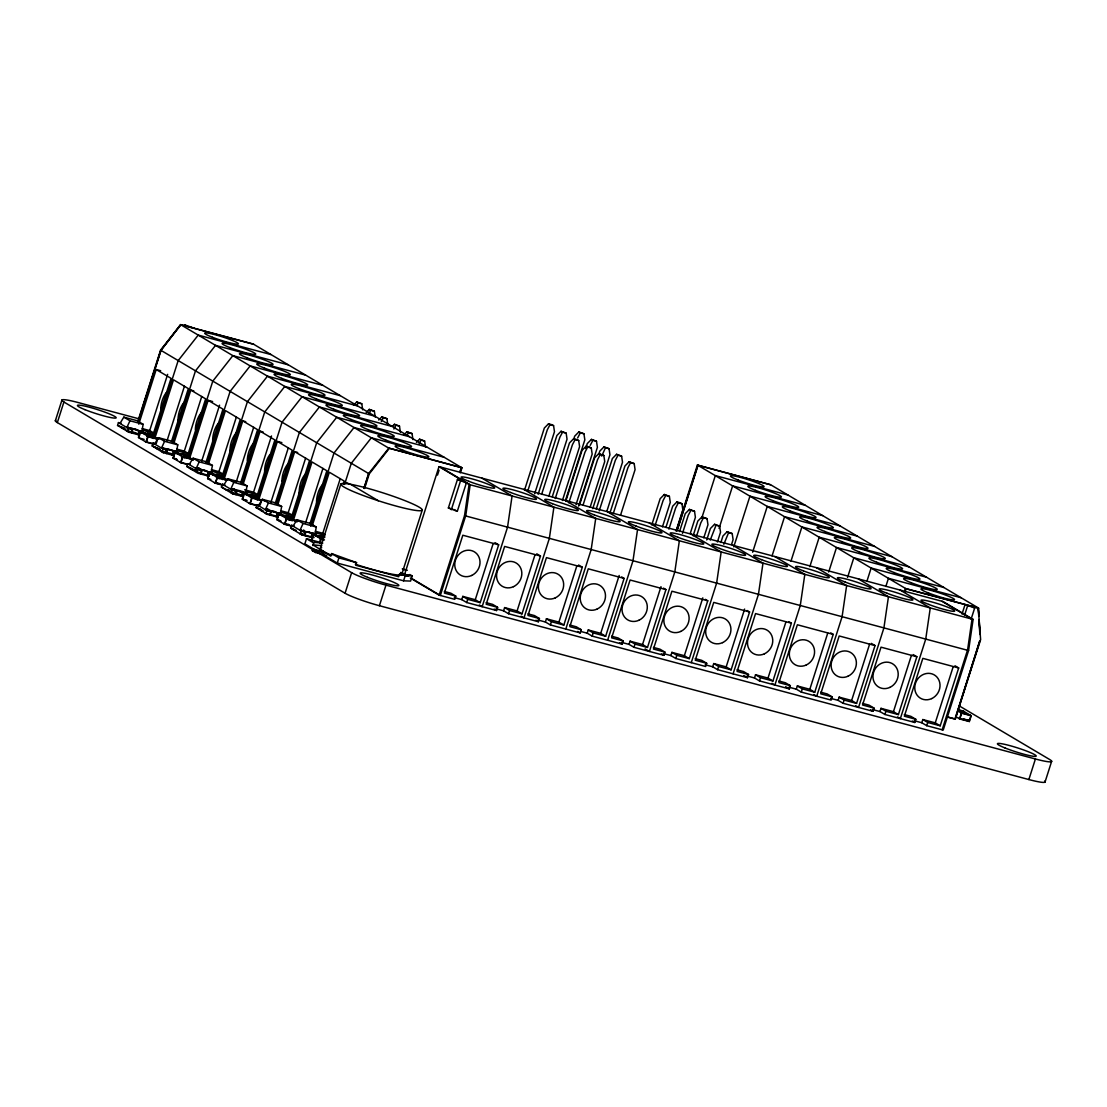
<?xml version="1.0" encoding="UTF-8"?>
<svg xmlns="http://www.w3.org/2000/svg" width="1107" height="1107" viewBox="0 0 1107 1107"><rect width="100%" height="100%" fill="white"/><g stroke="black" fill="none" stroke-linecap="round" stroke-linejoin="round"><path stroke-width="1.5" d="M322.87 551.161L319.577 550.276L323.784 552.767L323.175 554.704L337.261 563.062L403.585 580.815L410.586 581.078L412.219 575.931L409.853 574.533L407.874 575.502L399.516 574.146L398.686 576.719L355.748 565.22L356.565 562.647L331.602 553.583L330.772 556.157L313.004 544.865L321.833 545.696M312.99 545.613L313.821 542.292L322.649 543.122M444.308 591.456L450.853 593.2L455.793 596.133L454.769 599.344L439.161 595.151L464.539 515.641L469.077 484.479L438.995 466.642L404.539 574.602M465.715 515.973L470.184 484.783M967.546 650.307L972.015 619.104M914.313 720.74L921.785 722.746L926.725 725.68L943.219 730.067L968.583 650.556L973.122 619.408L943.053 601.558L438.995 466.642M143.287 432.45L141.807 431.564L143.163 424.313L137.033 420.674L123.818 417.145L119.943 423.469M154.565 444.004L158.453 437.68L171.668 441.209L177.784 444.848L176.428 452.113L177.909 452.984L173.605 451.836L172.706 454.659M207.327 475.207L208.241 472.371L212.53 473.533L211.05 472.647L212.419 465.397L206.289 461.757L193.075 458.215L189.186 464.539M235.722 490.526L245.671 493.182L247.041 485.931L240.911 482.292L227.696 478.764L223.822 485.087M281.787 514.603L280.306 513.731L281.662 506.466L275.546 502.841L262.331 499.299L258.443 505.622M293.064 526.157L296.953 519.833L310.168 523.376L316.298 527.015L314.928 534.266L316.408 535.151M55.35 420.785L61.964 400.028M1044.579 781.127A27.564 2.878 17.7 0 1 1028.86 779.549L379.397 605.709A27.564 2.878 17.7 0 1 345.066 593.241L57.343 422.57L63.915 402.007A27.564 2.878 17.7 0 1 78.14 402.533L139.911 419.069M139.662 435.106L137.434 434.511C142.789 429.945 129.727 425.655 132.065 433.072L128.716 432.173L117.55 425.406L118.449 422.583L121.009 423.261M120.967 426.97L123.818 428.284M140.174 431.135L127.028 427.053L130.266 428.478M127.775 427.496L132.176 429.474L127.028 427.053M127.443 431.273L128.343 428.451L118.449 422.583M128.716 432.173L126.904 430.485L137.296 433.833M132.065 428.963L131.733 428.16M131.747 432.436L132.646 429.599L128.343 428.451M137.78 421.518L160.557 350.116L180.621 324.6L253.282 344.042L461.951 467.832L460.387 472.744M138.071 421.753L160.847 350.352L180.911 324.821L253.738 344.319M138.237 421.795L161.013 350.393L180.621 324.6M138.762 424.161L156.198 369.544L160.681 370.734M138.084 434.124L138.984 431.301L149.791 434.276L157.692 438.967L156.308 443.312M140.146 431.37C147.812 432.602 135.483 430.997 140.312 430.858M148.227 434.636L140.271 432.505L138.832 437.002L139.371 438.081L144.145 439.368M147.383 434.65L141.212 432.297L150.773 434.857L149.832 435.065M141.807 431.564L132.231 428.451M153.264 443.741L145.308 441.61L146.249 441.402L147.688 436.905L147.148 435.826L156.502 439.022M142.471 430.194L154.427 433.39L149.694 430.581L167.641 374.346M146.29 442.191L148.144 436.407L140.229 431.716L138.375 437.5L146.29 442.191L154.26 444.322M153.306 438.51L178.172 360.619L198.222 335.103L270.883 354.544M174.297 455.655L172.069 455.046C177.411 450.48 164.348 446.204 166.687 453.607L163.338 452.721L152.185 445.955L153.084 443.118L155.63 443.81M157.415 439.05L155.049 437.652L173.508 379.812L188.356 388.612L171.433 441.638M152.185 445.955L159.948 449.234M166.354 448.695L176.594 451.601L161.65 447.602L164.901 449.027M162.397 448.031L166.797 450.009L161.65 447.602M162.079 451.822L162.978 448.985L153.084 443.118M167.005 440.849L184.44 386.218M163.338 452.721L161.525 451.033L173.591 454.257M166.368 452.971L167.282 450.148L162.978 448.985M172.692 442.288L195.482 370.887L215.533 345.37L288.194 364.812M173.91 443.104L190.819 390.079L193.808 390.882M174.781 451.905L177.328 452.03L174.366 451.808M187.291 464.442L180.925 462.74L173.01 458.035L174.851 452.251L184.412 454.811L192.327 459.516L182.766 456.956L174.851 452.251M179.68 454.327L174.892 453.04L173.453 457.551L173.993 458.63L177.175 459.474M178.822 454.34L175.847 452.846L185.395 455.406M187.899 464.276L179.929 462.145L180.884 461.951L182.309 457.454L181.783 456.361L191.331 458.921L191.871 460M177.106 450.729L189.048 453.925L184.315 451.116L201.751 396.486M180.925 462.74L182.766 456.956M188.453 457.426L212.793 381.154L232.857 355.638L305.518 375.079M208.919 476.19L206.691 475.595C212.046 471.029 198.969 466.739 201.308 474.156L197.973 473.256L186.806 466.49L187.706 463.667L190.252 464.345M193.227 460.291L189.684 458.187L208.144 400.347L212.613 401.55M186.806 466.49L191.414 468.289M209.431 472.219L196.285 468.136L199.523 469.562M196.147 471.568L206.552 474.903M197.018 468.579L201.419 470.558L196.285 468.136M196.7 472.357L197.6 469.534L187.706 463.667M201.626 461.384L219.573 405.148M201.308 470.046L200.99 469.23M201.004 473.505L201.903 470.683L197.6 469.534M206.054 462.173L222.977 409.147L208.144 400.347M207.313 462.823L230.104 391.435L250.168 365.905L322.829 385.361M208.531 463.639L225.454 410.614L240.288 419.415L221.829 477.269L216.668 474.197L222.645 475.802M209.403 472.454L211.963 472.578L208.683 472.288M223.517 485.406L215.547 483.275L207.632 478.584L209.472 472.8L219.034 475.36L226.949 480.051L217.387 477.491L209.472 472.8M208.614 479.165L208.088 478.086L209.514 473.588L215.035 475.304M210.261 474.031L220.03 475.941L219.075 476.148M211.05 472.647L201.474 469.534M220.279 483.759L215.505 482.486L216.944 477.989L216.405 476.909L225.759 480.106M211.728 471.264L223.669 474.46L218.937 471.651L236.372 417.035M215.547 483.275L217.387 477.491M222.562 479.58L247.415 401.703L267.479 376.172L340.14 395.628M247.165 494.068L237.202 490.595L235.943 494.691L232.595 493.791L221.428 487.025L222.327 484.202L224.887 484.88M226.672 480.134L224.306 478.736L242.765 420.881L245.754 421.684M222.701 487.924L221.428 487.025M233.01 489.792C226.492 487.689 247.082 491.619 246.418 493.625M231.654 489.114L236.054 491.093L230.906 488.671M232.221 490.069L231.321 492.906L235.625 494.054L236.524 491.217L232.221 490.069L222.327 484.202M253.683 427.302L236.248 481.932L224.306 478.736M232.595 493.791L230.782 492.103L242.848 495.341M234.144 490.097L233.812 489.294M240.676 482.707L257.599 429.696L242.765 420.881M241.949 483.372L264.725 411.97L284.79 386.44L357.45 405.895M243.153 484.174L260.076 431.163L263.065 431.951M243.54 496.725L241.312 496.13L242.544 492.269M241.963 495.742L242.862 492.919L253.655 495.894L261.57 500.585L260.187 504.93M244.024 492.989L246.584 493.113M258.139 505.954L250.168 503.81L242.253 499.119L244.107 493.335L252.022 498.025L261.57 500.585M246.349 491.812L258.305 495.009L253.558 492.2L271.506 435.964M250.168 503.81L252.022 498.025M257.184 500.129L282.036 422.237L302.1 396.721L374.761 416.163M278.175 517.273L275.947 516.665C281.289 512.098 268.226 507.822 270.565 515.225L267.216 514.34L256.063 507.573L256.962 504.737L259.508 505.429M261.294 500.668L258.927 499.271L277.387 441.43L281.87 442.62M256.063 507.573L260.671 509.358M265.528 509.22L268.503 510.811L268.932 510.133L265.362 509.732L268.447 502.938L281.662 506.466M265.237 513.164L267.216 514.34M266.856 510.618L265.943 513.44L270.246 514.589L271.16 511.766L266.856 510.618L256.962 504.737M270.883 502.467L288.318 447.837M270.565 511.116L270.233 510.313M275.311 503.256L292.234 450.231L277.387 441.43M276.57 503.906L299.36 432.505L319.411 406.989L392.072 426.43M277.774 504.723L294.697 451.698L297.686 452.5M276.584 516.291L277.483 513.454L288.29 516.429L296.206 521.134L286.644 518.574L278.729 513.883L276.888 519.667L284.803 524.358L292.76 526.489M278.66 513.523C286.478 514.755 273.886 513.178 278.826 513.011M278.77 514.672L289.273 517.024L278.77 514.672L277.331 519.169L277.871 520.248L281.053 521.106M280.306 513.731L270.731 510.604M288.789 524.4L283.807 523.763L291.778 525.894M280.97 512.347L292.926 515.544L288.194 512.735L305.629 458.104M295.749 521.632L295.209 520.539L285.648 517.979L286.187 519.072L284.762 523.569L284.015 523.127M284.803 524.358L286.644 518.574M292.331 519.045L316.671 442.772L336.736 417.256L409.382 436.712M312.797 537.808L310.569 537.213C315.924 532.647 302.848 528.357 305.186 535.774L301.851 534.875L290.684 528.108L291.584 525.285L294.13 525.963M297.105 521.909L293.549 519.806L312.022 461.965L326.856 470.766L309.932 523.791M290.684 528.108L296.219 530.336M293.936 530.184L292.11 528.496M315.094 533.754L299.997 530.267L315.841 534.197L312.465 533.422M304.55 534.404L299.872 533.699L314.084 537.587M300.896 530.198L305.297 532.176L300.163 529.755M300.578 533.975L301.478 531.152L291.584 525.285M301.851 534.875L300.025 533.187M305.504 523.002L322.94 468.386M304.882 535.124L305.781 532.301L301.478 531.152M322.552 542.997L306.501 538.694L304.868 543.841L316.145 550.525M310.68 526.074L333.982 453.054L354.046 427.523L426.707 446.979M312.409 525.258L329.332 472.232L344.166 481.047L343.142 484.257M311.205 536.826L312.119 534.003L323.908 537.559L314.346 534.999L317.322 536.494M313.281 534.072L315.841 534.197M326.703 555.479L315.509 552.49L312.285 550.58L312.797 548.975L322.4 551.535M315.509 552.49L316.021 550.885L312.797 548.975M319.854 542.61L320.283 538.528L323.465 539.372M325.181 534.681L322.815 533.283L340.25 478.653M319.881 543.454L321.265 539.109L313.35 534.418L311.51 540.202L312.492 540.783L311.966 539.704L313.392 535.207L314.139 535.65M320.283 548.435L340.845 484.036M344.568 484.409L351.293 463.321L371.357 437.791L444.018 457.246M337.261 563.062L338.908 557.914L331.602 553.583M363.94 488.187L368.603 473.588L388.834 448.114L461.951 467.832M364.12 488.242L368.769 473.63M364.577 488.505L369.24 473.907L389.29 448.39M345.066 593.241L351.639 572.679L316.035 551.563M379.397 605.709L385.969 585.133L1035.419 758.987A27.564 2.878 17.7 0 0 1049.657 759.513L959.188 705.851M401.703 574.408L422.265 510.009A42.73 4.47 17.7 0 0 362.847 487.038A42.73 4.47 17.7 0 0 359.512 494.082A42.73 4.47 17.7 0 0 422.224 510.133M403.585 580.815L405.217 575.668L412.219 575.931M437.5 475.111L439.064 470.212M457.44 479.525L466.379 482.887L457.302 511.337L448.363 507.988L457.44 479.525L463.418 481.116M459.765 472.426L461.328 467.514M459.931 472.468L461.494 467.555L388.668 448.072L180.911 324.821M451.324 509.746L460.401 481.282M465.646 515.931L440.351 595.483L411.417 578.324M486.125 602.651L492.67 604.394L497.61 607.328L496.586 610.538L466.711 602.54L461.771 599.607L462.795 596.396L475.263 599.731L480.203 602.665L498.662 544.824L494.954 542.624M466.711 602.54L467.749 599.33L462.795 596.396M475.263 599.731L493.196 543.495M524.538 490.069L544.34 428.035L548.505 423.815L552.089 424.784L553.583 425.655L554.469 431.716L534.681 493.75M528.025 490.207L547.301 429.807L549.999 424.701L553.583 425.655M538.14 494.262L556.904 435.494L561.069 431.273L566.147 433.114L567.033 439.175L548.809 496.31M527.956 613.845L534.487 615.589L539.427 618.522L538.403 621.733L508.542 613.735L503.588 610.801L504.612 607.591L517.08 610.926L522.02 613.859L540.479 556.018L536.77 553.818M541.627 494.386L559.865 437.251L562.564 432.159L566.147 433.114M508.542 613.735L509.566 610.524L504.612 607.591M552.268 496.822L569.468 442.952L573.634 438.732L577.217 439.687L578.712 440.558L579.598 446.633L562.411 500.502M517.08 610.926L535.027 554.69M573.647 439.424L574.685 436.158L578.864 431.938L583.929 433.778L584.828 439.839L565.539 500.239M555.244 498.579L572.43 444.71L575.128 439.604L578.712 440.558M565.885 501.001L582.033 450.397L586.198 446.176L589.782 447.131L591.276 448.017L592.162 454.078L576.014 504.681M585.686 448.515L587.25 443.616L591.429 439.396L596.493 441.236L597.393 447.297L578.629 506.065M568.846 502.772L584.994 452.154L587.692 447.062L591.276 448.017M579.487 505.193L594.597 457.855L598.762 453.635L603.841 455.475L604.726 461.536L590.142 507.241M598.776 454.34L599.814 451.075L603.993 446.854L609.058 448.695L609.943 454.756L592.757 508.625M569.773 625.026L576.304 626.783L581.258 629.717L580.22 632.927L550.359 624.929L545.405 621.996L546.429 618.785L558.897 622.12L563.837 625.054L582.296 567.213L578.587 565.013M582.974 505.318L597.559 459.613L600.257 454.507L603.841 455.475M601.738 456.098L605.474 447.726L609.058 448.695M550.359 624.929L551.383 621.719L546.429 618.785M558.897 622.12L576.844 565.885M596.23 509.123L612.379 458.519L616.557 454.299L621.622 456.139L622.508 462.2L606.885 511.171M599.191 510.894L615.34 460.291L618.038 455.185L621.622 456.139M565.802 629.067L591.18 549.556L595.718 518.408L565.635 500.558M609.832 513.316L624.943 465.978L629.122 461.757L634.186 463.598L635.072 469.659L620.487 515.364M613.32 513.44L627.904 467.735L630.603 462.629L634.186 463.598M611.59 636.221L618.121 637.978L623.075 640.911L622.051 644.122L592.176 636.124L587.222 633.19L588.26 629.98L600.714 633.315L605.654 636.248L624.113 578.408L621.65 576.941M592.176 636.124L593.2 632.913L588.26 629.98M600.714 633.315L619.173 575.474M607.618 640.261L632.996 560.751L637.535 529.589L607.452 511.752M651.802 524.829L660.146 498.717L664.311 494.483L669.389 496.323L670.275 502.384L662.456 526.877M655.289 524.953L663.107 500.475L665.791 495.369L669.389 496.323M665.93 527.389L672.71 506.162L676.875 501.941L680.459 502.896L681.954 503.782L682.839 509.843L676.073 531.069M653.407 647.415L659.938 649.172L664.892 652.106L663.868 655.316L633.993 647.318L629.053 644.385L630.077 641.174L642.53 644.509L647.484 647.443L665.944 589.602L663.467 588.135M668.905 529.146L675.671 507.919L678.356 502.827L681.954 503.782M633.993 647.318L635.017 644.108L630.077 641.174M676.502 530.447L697.382 465.009L770.5 484.728M676.958 530.71L697.853 465.272L770.68 484.769L978.422 608.006L978.934 616.267M677.124 530.765L698.019 465.327M642.53 644.509L660.99 586.668M679.532 531.568L685.261 513.62L689.44 509.4L694.518 511.24L695.404 517.301L690.201 533.616M682.507 533.339L688.236 515.378L690.92 510.272L694.518 511.24M693.148 535.76L697.825 521.065L702.004 516.844L707.069 518.685L707.968 524.746L703.803 537.808M701.755 518.131L715.33 475.595L787.99 495.037M696.635 535.885L700.8 522.836L703.485 517.73L707.069 518.685M706.75 539.953L710.39 528.523L714.568 524.303L719.633 526.143L720.532 532.204L717.405 542.001M695.224 658.61L701.755 660.367L706.709 663.301L705.685 666.511L675.81 658.513L670.87 655.579L671.894 652.369L684.347 655.704L689.301 658.637L707.76 600.797L705.284 599.33M710.237 540.078L716.049 525.175L719.633 526.143M675.81 658.513L676.834 655.302L671.894 652.369M719.066 528.399L732.64 485.862L805.301 505.318M684.347 655.704L702.807 597.863M720.878 542.499L722.954 535.982L727.133 531.747L732.197 533.588L733.097 539.649L731.533 544.547M723.84 544.27L728.614 532.633L732.197 533.588M691.266 662.65L716.63 583.14L721.169 551.978L691.086 534.141M733.761 546.844L749.951 496.13L822.612 515.585M737.041 669.804L743.586 671.562L748.526 674.495L747.502 677.705L717.627 669.707L712.687 666.774L713.711 663.563L726.164 666.898L731.118 669.832L749.577 611.991L747.1 610.524M752.649 552.213L767.262 506.397L839.922 525.853M717.627 669.707L718.651 666.497L713.711 663.563M726.164 666.898L744.624 609.058M733.083 673.845L758.447 594.334L762.986 563.172L732.917 545.336M772.049 555.935L784.572 516.678L857.233 536.12M790.924 561.291L801.897 526.946L874.558 546.388M778.871 680.999L785.403 682.756L790.343 685.69L789.319 688.9L759.444 680.902L754.504 677.968L755.528 674.758L767.995 678.093L772.935 681.026L791.394 623.186L788.917 621.719M759.444 680.902L760.481 677.692L755.528 674.758M767.995 678.093L785.942 621.857M809.812 566.659L819.208 537.213L891.868 556.655M828.686 572.015L836.518 547.481L909.179 566.936M820.688 692.193L827.22 693.951L832.16 696.884L831.136 700.094L801.274 692.096L796.32 689.163L797.344 685.953L809.812 689.287L814.752 692.221L833.211 634.38L830.734 632.913M801.274 692.096L802.298 688.886L797.344 685.953M809.812 689.287L827.759 633.052M847.561 577.384L853.829 557.748L926.49 577.204M866.961 581.106L871.14 568.016L943.801 587.471M862.505 703.388L869.037 705.145L873.99 708.079L872.953 711.289L843.091 703.291L838.137 700.357L839.161 697.147L851.629 700.482L856.569 703.415L875.028 645.575L871.32 643.375M843.091 703.291L844.115 700.081L839.161 697.147M885.849 586.475L888.451 578.297L961.111 597.738M851.629 700.482L869.576 644.246M904.557 591.788L905.595 588.523L978.422 608.006M904.723 591.83L905.775 588.564M905.014 592.065L906.066 588.786L697.382 465.009M904.322 714.582L910.853 716.34L915.807 719.273L914.783 722.484L884.908 714.485L879.954 711.552L880.992 708.342L893.446 711.676L898.4 714.61L916.859 656.769L913.137 654.569M884.908 714.485L885.932 711.275L880.992 708.342M893.446 711.676L911.393 655.441M921.785 722.746L922.809 719.536L935.263 722.871L940.217 725.805L958.676 667.964L954.967 665.764M962.011 614.067L965.041 604.574L974.686 607.964L971.157 619.034M926.725 725.68L927.749 722.47L922.809 719.536M964.488 615.534L967.518 606.041M935.263 722.871L953.21 666.635M942.168 729.817L967.476 650.266M979.64 640.995L955.244 719.149L980.622 639.638L978.256 607.964L978.754 616.225M979.806 641.036L954.954 718.927L946.582 716.686M958.51 709.795L963.284 711.068L971.199 715.759L969.358 721.543L959.797 718.997L961.651 713.212L957.693 710.86M957.707 710.597L964.28 711.663L957.901 709.947M969.358 721.543L968.57 720.325L963.796 719.038M962.938 719.052L969.317 720.754L970.756 716.257L970.216 715.177L960.655 712.617L961.194 713.697L959.755 718.208L958.814 718.401L968.376 720.961M1028.86 779.549L1035.419 758.987M1045.036 782.054L1051.65 761.298M126.862 427.565L129.948 420.771L143.163 424.313M161.497 448.114L164.583 441.319L177.784 444.848M196.119 468.648L199.205 461.854L212.419 465.397M230.74 489.197L233.826 482.389L247.041 485.931M299.997 530.267L303.083 523.473L316.298 527.015M356.869 405.37L358.211 402.81L361.795 403.778L362.695 409.839M368.756 414.087L370.776 410.268L374.36 411.223L375.259 417.284M381.32 421.546L383.34 417.713L386.924 418.681L387.824 424.742M393.884 429.004L395.905 425.171L399.489 426.126L400.388 432.187M407.127 435.176L408.469 432.629L412.053 433.584L412.953 439.645M419.013 443.907L421.034 440.074L424.618 441.043L425.517 447.103M577.646 437.929L580.345 432.823L583.929 433.778M590.211 445.374L592.909 440.282L596.493 441.236M353.603 405.093L356.731 401.938L361.795 403.778M366.168 412.551L369.295 409.382L374.36 411.223M378.732 420.01L381.86 416.841L386.924 418.681M392.335 426.403L394.424 424.285L399.489 426.126M403.861 434.913L406.989 431.744L412.053 433.584M416.426 442.357L419.553 439.202L424.618 441.043M312.548 533.491L313.447 533.56M174.948 451.393L173.868 451.85M209.569 471.942L208.503 472.385M244.19 492.477L243.498 492.532M906.066 588.786L978.726 608.241M469.077 484.479L973.122 619.408M448.363 507.988L452.832 509.178M142.222 428.575L149.694 430.581M464.539 515.641L968.583 650.556M153.389 434.719L147.425 433.128L152.572 436.186L171.045 378.345L156.198 369.544M117.55 425.406L122.171 427.205M122.254 428.201L125.824 429.239M155.049 437.652L159.533 438.842M132.937 432.104L135.953 432.906M148.144 436.407L157.692 438.967M146.94 436.462L151.728 437.749M176.843 449.124L184.315 451.116M188.024 455.268L182.046 453.662L187.208 456.721L205.667 398.88L190.819 390.079M156.876 448.736L160.446 449.774M189.684 458.187L192.66 458.99M181.576 457.011L184.758 457.855M498.662 544.824L462.823 535.235L444.364 593.075L455.793 596.133M540.479 556.018L504.64 546.429L486.181 604.27L497.61 607.328M582.296 567.213L546.457 557.624L527.997 615.464L539.427 618.522M624.113 578.408L588.274 568.818L569.814 626.659L581.258 629.717M665.944 589.602L630.091 580.013L611.631 637.853L623.075 640.911M707.76 600.797L671.907 591.207L653.448 649.048L664.892 652.106M749.577 611.991L713.738 602.402L695.265 660.242L706.709 663.301M791.394 623.186L755.555 613.582L737.096 671.437L748.526 674.495M833.211 634.38L797.372 624.777L778.913 682.618L790.343 685.69M875.028 645.575L839.189 635.971L820.73 693.812L832.16 696.884M916.859 656.769L881.006 647.166L862.547 705.007L873.99 708.079M958.676 667.964L922.823 658.361L904.364 716.201L915.807 719.273M173.01 458.035L176.193 458.893M211.465 469.659L218.937 471.651M199.551 468.386L197.641 467.874L200.284 468.828M211.119 474.017L215.893 475.29M196.091 470.171L190.058 468.565L188.245 466.877M191.497 469.271L195.801 470.433M191.746 469.423L195.067 470.309M216.944 477.989L220.127 478.847M207.632 478.584L210.814 479.428M244.605 489.792L253.558 492.2M222.521 484.824L214.55 482.694L215.505 482.486M236.22 490.581L237.175 490.83M257.267 496.337L251.303 494.746L256.45 497.804L274.91 439.963L260.076 431.163M247.331 494.981L254.652 496.476L244.149 494.123L242.71 498.62L243.249 499.714L246.432 500.558M229.204 490.318L224.679 489.1L222.867 487.412M226.132 489.82L228.997 490.581M226.381 489.958L231.349 491.3M258.927 499.271L264.905 500.862M242.253 499.119L247.041 500.406M280.721 510.742L288.194 512.735M255.551 504.93L249.186 503.228L250.127 503.021L251.566 498.524L251.026 497.444L260.588 500.004L261.127 501.084M268.807 509.469L266.884 508.957L267.631 509.386M266.275 509.663L270.841 511.116L268.503 510.811M267.022 510.175L278.687 513.288M293.397 517.287L285.924 515.281L291.086 518.339L309.545 460.498L294.697 451.698M262.317 510.452L257.488 507.961M260.754 510.355L263.618 511.13M293.549 519.806L298.032 521.01M269.762 514.368L275.795 515.987M287.045 519.058L290.228 519.903M286.187 519.072L292.566 520.774M276.888 519.667L280.071 520.511M315.343 531.277L322.815 533.283M315.606 532.882L324.559 535.29M325.029 537.02L320.546 535.816L323.133 537.352M316.588 536.065L321.362 537.338M321.265 539.109L324.462 539.967M958.551 710.583L961.734 711.427M961.651 713.212L971.199 715.759M402.27 568.901L407.362 570.257M402.893 569.219L406.172 570.091M947.038 716.949L955.244 719.149M400.596 572.471L408.621 575.668L400.609 573.523M316.021 550.885L324.019 553.016M312.285 550.58L315.495 551.438M338.908 557.914L356.565 562.647M399.516 574.146L405.217 575.668M467.749 599.33L480.203 602.665M509.566 610.524L522.02 613.859M551.383 621.719L563.837 625.054M593.2 632.913L605.654 636.248M635.017 644.108L647.484 647.443M676.834 655.302L689.301 658.637M718.651 666.497L731.118 669.832M760.481 677.692L772.935 681.026M802.298 688.886L814.752 692.221M844.115 700.081L856.569 703.415M885.932 711.275L898.4 714.61M927.749 722.47L940.217 725.805M454.299 597.614L461.771 599.607M496.116 608.808L503.588 610.801M537.947 620.003L545.405 621.996M581.258 631.599L587.222 633.19M621.581 642.392L629.053 644.385M663.397 653.587L670.87 655.579M705.214 664.781L712.687 666.774M747.031 675.976L754.504 677.968M788.848 687.17L796.32 689.163M830.679 698.365L838.137 700.357M872.496 709.545L879.954 711.552M123.749 427.883L124.468 428.132M157.72 448.169L156.793 447.74M137.434 434.511L132.065 433.072M172.069 455.046L166.687 453.607M206.691 475.595L201.308 474.156M241.312 496.13L235.943 494.691M275.947 516.665L270.565 515.225M310.569 537.213L305.186 535.774M972.209 606.498L974.686 607.964M941.932 601.267L972.084 619.145M900.185 590.114L930.267 607.951L925.729 639.113L900.351 718.623L897.473 716.907M858.368 578.919L888.451 596.756L883.912 627.918L858.534 707.428L855.656 705.712M816.551 567.725L846.634 585.561L842.095 616.724L816.717 696.234L813.825 694.518M578.864 431.938L580.345 432.823M591.429 439.396L592.909 440.282M603.993 446.854L605.474 447.726M616.557 454.299L618.038 455.185M629.122 461.757L630.603 462.629M774.734 556.53L804.817 574.367L800.278 605.529L774.9 685.039L772.008 683.323M548.505 423.815L549.999 424.701M561.069 431.273L562.564 432.159M573.634 438.732L575.128 439.604M586.198 446.176L587.692 447.062M598.762 453.635L600.257 454.507M664.311 494.483L665.791 495.369M676.875 501.941L678.356 502.827M689.44 509.4L690.92 510.272M702.004 516.844L703.485 517.73M714.568 524.303L716.049 525.175M727.133 531.747L728.614 532.633M649.269 522.947L679.352 540.783L674.813 571.945L649.435 651.456L645.118 648.896M963.339 711.856L964.072 712.299M968.57 720.325L969.317 720.754M955.839 716.644L959.797 718.997M523.819 489.363L553.901 507.214L549.363 538.362L523.985 617.872L521.093 616.17M912.306 721.017L914.783 722.484M356.731 401.938L358.211 402.81M369.295 409.382L370.776 410.268M381.86 416.841L383.34 417.713M394.424 424.285L395.905 425.171M406.989 431.744L408.469 432.629M419.553 439.202L421.034 440.074M482.002 478.169L512.071 496.019L507.546 527.167L482.168 606.678L479.276 604.976M870.489 709.822L872.953 711.289M440.102 466.933L470.254 484.824M194.306 328.267L184.661 324.877L187.138 326.344M785.61 686.7L789.319 688.9M743.793 675.505L747.502 677.705M454.327 509.58L457.302 511.337M160.557 350.116L369.24 473.907M661.391 653.85L663.868 655.316M619.574 642.655L622.051 644.122M350.559 484.271L378.331 500.751M346.643 482.514L349.604 484.271M577.757 631.46L580.22 632.927M535.94 620.266L538.403 621.733M494.109 609.071L496.586 610.538M401.633 572.706L407.556 576.221M410.31 578.034L439.161 595.151M123.818 417.145L129.948 420.771M158.453 437.68L164.583 441.319M193.075 458.215L199.205 461.854M227.696 478.764L233.826 482.389M262.331 499.299L268.447 502.938M296.953 519.833L303.083 523.473M141.959 431.052L142.706 431.495M176.594 451.601L177.328 452.03M211.216 472.135L211.963 472.578M280.472 513.219L281.206 513.648M140.271 432.505L141.004 432.948M174.892 453.04L175.639 453.483M234.172 488.92L234.919 489.363M303.429 530.004L304.162 530.447M153.61 446.329L155.589 447.505M306.501 538.694L313.821 543.039M63.915 402.007L313.073 549.805M979.128 619.574L980.027 634.449M979.155 622.84L979.861 634.408M385.969 585.133A27.564 2.878 17.7 0 1 351.639 572.679M57.343 422.57A27.564 2.878 17.7 0 1 55.862 420.356M316.74 504.557A13.561 5.577 -75 0 1 323.078 484.063M299.43 494.276A13.561 5.577 -75 0 1 305.767 473.782M281.925 481.144A13.561 5.577 -75 0 1 288.443 463.515M264.808 473.741A13.561 5.577 -75 0 1 269.471 455.143M247.29 460.595A13.561 5.577 -75 0 1 253.821 442.98M230.173 453.206A13.561 5.577 -75 0 1 236.511 432.712M212.862 442.925A13.561 5.577 -75 0 1 219.2 422.431M195.358 429.793A13.561 5.577 -75 0 1 201.889 412.164M178.241 422.39A13.561 5.577 -75 0 1 184.578 401.896M160.93 412.122A13.561 5.577 -75 0 1 167.254 391.629M401.343 573.412A42.73 4.47 17.7 0 1 355.264 564.183M331.754 555.396A42.73 4.47 17.7 0 1 321.722 547.73M84.962 409.659A20.355 2.131 17.7 0 0 116 417.976A20.355 2.131 17.7 0 0 89.349 407.21A20.355 2.131 17.7 0 0 84.962 409.659M367.662 577.356A20.355 2.131 17.7 0 0 398.7 585.658A20.355 2.131 17.7 0 0 372.049 574.907A20.355 2.131 17.7 0 0 367.662 577.356M1004.976 747.945A20.355 2.131 17.7 0 0 1036.027 756.261A20.355 2.131 17.7 0 0 1009.376 745.495A20.355 2.131 17.7 0 0 1004.976 747.945M931.679 698.6A13.561 12.288 -59.3 0 0 935.54 675.754A13.561 12.288 -59.3 0 0 914.963 685.371A13.561 12.288 -59.3 0 0 931.679 698.6M928.828 604.45A17.643 1.84 17.7 0 0 954.704 611.064A17.643 1.84 17.7 0 0 930.212 601.53A17.643 1.84 17.7 0 0 928.828 604.45M889.862 687.405A13.561 12.288 -59.3 0 0 893.723 664.56A13.561 12.288 -59.3 0 0 873.146 674.177A13.561 12.288 -59.3 0 0 889.862 687.405M887.011 593.255A17.643 1.84 17.7 0 0 912.888 599.869A17.643 1.84 17.7 0 0 888.381 590.335A17.643 1.84 17.7 0 0 887.011 593.255M848.031 676.211A13.561 12.288 -59.3 0 0 851.906 653.365A13.561 12.288 -59.3 0 0 831.315 662.982A13.561 12.288 -59.3 0 0 848.031 676.211M845.194 582.061A17.643 1.84 17.7 0 0 871.071 588.675A17.643 1.84 17.7 0 0 846.564 579.141A17.643 1.84 17.7 0 0 845.194 582.061M806.214 665.016A13.561 12.288 -59.3 0 0 810.089 642.171A13.561 12.288 -59.3 0 0 789.499 651.788A13.561 12.288 -59.3 0 0 806.214 665.016M803.378 570.866A17.643 1.84 17.7 0 0 829.254 577.48A17.643 1.84 17.7 0 0 804.747 567.946A17.643 1.84 17.7 0 0 803.378 570.866M764.397 653.822A13.561 12.288 -59.3 0 0 768.272 630.976A13.561 12.288 -59.3 0 0 747.682 640.593A13.561 12.288 -59.3 0 0 764.397 653.822M761.547 559.672A17.643 1.84 17.7 0 0 787.437 566.286A17.643 1.84 17.7 0 0 762.931 556.752A17.643 1.84 17.7 0 0 761.547 559.672M722.58 642.627A13.561 12.288 -59.3 0 0 726.455 619.782A13.561 12.288 -59.3 0 0 705.865 629.413A13.561 12.288 -59.3 0 0 722.58 642.627M719.73 548.477A17.643 1.84 17.7 0 0 745.606 555.105A17.643 1.84 17.7 0 0 721.114 545.557A17.643 1.84 17.7 0 0 719.73 548.477M680.763 631.433A13.561 12.288 -59.3 0 0 684.624 608.587A13.561 12.288 -59.3 0 0 664.048 618.218A13.561 12.288 -59.3 0 0 680.763 631.433M677.913 537.282A17.643 1.84 17.7 0 0 703.789 543.911A17.643 1.84 17.7 0 0 679.297 534.377A17.643 1.84 17.7 0 0 677.913 537.282M638.947 620.252A13.561 12.288 -59.3 0 0 642.807 597.393A13.561 12.288 -59.3 0 0 622.231 607.023A13.561 12.288 -59.3 0 0 638.947 620.252M636.096 526.088A17.643 1.84 17.7 0 0 661.972 532.716A17.643 1.84 17.7 0 0 637.48 523.182A17.643 1.84 17.7 0 0 636.096 526.088M597.13 609.058A13.561 12.288 -59.3 0 0 600.99 586.198A13.561 12.288 -59.3 0 0 580.414 595.829A13.561 12.288 -59.3 0 0 597.13 609.058M594.279 514.893A17.643 1.84 17.7 0 0 620.155 521.522A17.643 1.84 17.7 0 0 595.649 511.988A17.643 1.84 17.7 0 0 594.279 514.893M555.299 597.863A13.561 12.288 -59.3 0 0 559.173 575.003A13.561 12.288 -59.3 0 0 538.583 584.634A13.561 12.288 -59.3 0 0 555.299 597.863M552.462 503.699A17.643 1.84 17.7 0 0 578.338 510.327A17.643 1.84 17.7 0 0 553.832 500.793A17.643 1.84 17.7 0 0 552.462 503.699M513.482 586.668A13.561 12.288 -59.3 0 0 517.356 563.823A13.561 12.288 -59.3 0 0 496.766 573.44A13.561 12.288 -59.3 0 0 513.482 586.668M510.645 492.504A17.643 1.84 17.7 0 0 536.521 499.132A17.643 1.84 17.7 0 0 512.015 489.598A17.643 1.84 17.7 0 0 510.645 492.504M471.665 575.474A13.561 12.288 -59.3 0 0 475.54 552.628A13.561 12.288 -59.3 0 0 454.949 562.245A13.561 12.288 -59.3 0 0 471.665 575.474M468.815 481.31A17.643 1.84 17.7 0 0 494.704 487.938A17.643 1.84 17.7 0 0 470.198 478.404A17.643 1.84 17.7 0 0 468.815 481.31M402.962 450.272A17.643 1.84 17.7 0 0 428.838 456.887A17.643 1.84 17.7 0 0 404.346 447.353A17.643 1.84 17.7 0 0 402.962 450.272M385.651 440.005A17.643 1.84 17.7 0 0 411.527 446.619A17.643 1.84 17.7 0 0 387.021 437.085A17.643 1.84 17.7 0 0 385.651 440.005M368.34 429.724A17.643 1.84 17.7 0 0 394.217 436.352A17.643 1.84 17.7 0 0 369.71 426.818A17.643 1.84 17.7 0 0 368.34 429.724M351.03 419.456A17.643 1.84 17.7 0 0 376.906 426.084A17.643 1.84 17.7 0 0 352.4 416.55A17.643 1.84 17.7 0 0 351.03 419.456M333.705 409.189A17.643 1.84 17.7 0 0 359.595 415.817A17.643 1.84 17.7 0 0 335.089 406.283A17.643 1.84 17.7 0 0 333.705 409.189M316.394 398.921A17.643 1.84 17.7 0 0 342.271 405.549A17.643 1.84 17.7 0 0 317.778 396.002A17.643 1.84 17.7 0 0 316.394 398.921M299.084 388.654A17.643 1.84 17.7 0 0 324.96 395.268A17.643 1.84 17.7 0 0 300.467 385.734A17.643 1.84 17.7 0 0 299.084 388.654M281.773 378.373A17.643 1.84 17.7 0 0 307.649 385.001A17.643 1.84 17.7 0 0 283.143 375.467A17.643 1.84 17.7 0 0 281.773 378.373M264.462 368.105A17.643 1.84 17.7 0 0 290.338 374.733A17.643 1.84 17.7 0 0 265.832 365.199A17.643 1.84 17.7 0 0 264.462 368.105M247.152 357.838A17.643 1.84 17.7 0 0 273.028 364.466A17.643 1.84 17.7 0 0 248.522 354.932A17.643 1.84 17.7 0 0 247.152 357.838M229.827 347.57A17.643 1.84 17.7 0 0 255.717 354.198A17.643 1.84 17.7 0 0 231.211 344.664A17.643 1.84 17.7 0 0 229.827 347.57M212.516 337.303A17.643 1.84 17.7 0 0 238.392 343.917A17.643 1.84 17.7 0 0 213.9 334.383A17.643 1.84 17.7 0 0 212.516 337.303M738.203 480.092A17.643 1.84 17.7 0 0 764.093 486.72A17.643 1.84 17.7 0 0 739.587 477.186A17.643 1.84 17.7 0 0 738.203 480.092M755.528 490.359A17.643 1.84 17.7 0 0 781.404 496.988A17.643 1.84 17.7 0 0 756.897 487.454A17.643 1.84 17.7 0 0 755.528 490.359M772.838 500.627A17.643 1.84 17.7 0 0 798.714 507.255A17.643 1.84 17.7 0 0 774.208 497.721A17.643 1.84 17.7 0 0 772.838 500.627M790.149 510.908A17.643 1.84 17.7 0 0 816.025 517.523A17.643 1.84 17.7 0 0 791.519 507.988A17.643 1.84 17.7 0 0 790.149 510.908M807.46 521.176A17.643 1.84 17.7 0 0 833.336 527.804A17.643 1.84 17.7 0 0 808.843 518.256A17.643 1.84 17.7 0 0 807.46 521.176M824.77 531.443A17.643 1.84 17.7 0 0 850.646 538.071A17.643 1.84 17.7 0 0 826.154 528.537A17.643 1.84 17.7 0 0 824.77 531.443M842.081 541.71A17.643 1.84 17.7 0 0 867.971 548.339A17.643 1.84 17.7 0 0 843.465 538.805A17.643 1.84 17.7 0 0 842.081 541.71M859.406 551.978A17.643 1.84 17.7 0 0 885.282 558.606A17.643 1.84 17.7 0 0 860.776 549.072A17.643 1.84 17.7 0 0 859.406 551.978M876.716 562.259A17.643 1.84 17.7 0 0 902.592 568.873A17.643 1.84 17.7 0 0 878.086 559.339A17.643 1.84 17.7 0 0 876.716 562.259M894.027 572.527A17.643 1.84 17.7 0 0 919.903 579.141A17.643 1.84 17.7 0 0 895.397 569.607A17.643 1.84 17.7 0 0 894.027 572.527M911.338 582.794A17.643 1.84 17.7 0 0 937.214 589.422A17.643 1.84 17.7 0 0 912.722 579.888A17.643 1.84 17.7 0 0 911.338 582.794M928.648 593.061A17.643 1.84 17.7 0 0 954.525 599.69A17.643 1.84 17.7 0 0 930.032 590.156A17.643 1.84 17.7 0 0 928.648 593.061"/></g></svg>
